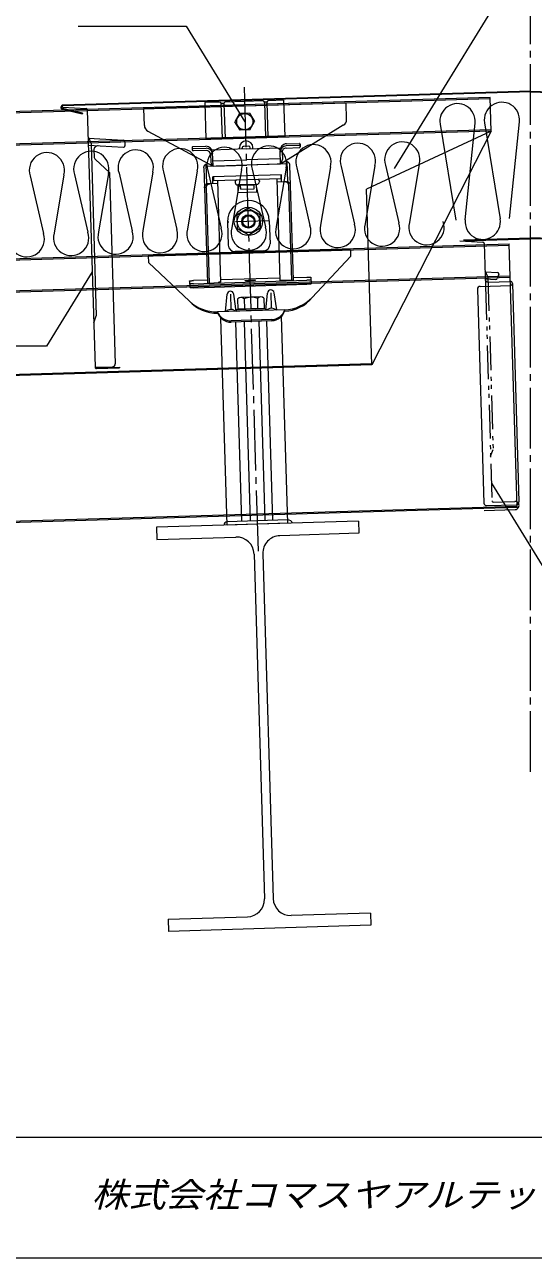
# Model space of a CAD drawing. Units: millimetres at full size, sheet at 1:5; details may follow other scales. Extents: x -3142 to 7368, y -2477 to 957.
# Drawn here: x 1768 to 2145, y -2477 to -1562 of the extents above; entities that cross this region are included whole.
import ezdxf
from ezdxf.enums import TextEntityAlignment as Align

# ---------------------------------------------------------------- set-up
doc = ezdxf.new("R2010")
doc.units = ezdxf.units.MM
doc.header["$LTSCALE"] = 5
for name, pattern in [('CHAIN1', [8, 5, -1, 1, -1]), ('CHAIN2', [12, 9, -1, 1, -1]), ('DOUBLE_CHAIN1', [8.8, 5, -1, 0.6, -0.6, 0.6, -1])]:
    doc.linetypes.add(name, pattern=pattern)
doc.layers.add('0-0_0', color=7, linetype='Continuous', lineweight=18)
doc.styles.add('HG丸ｺﾞｼｯｸM-PRO', font='')
doc.styles.get('HG丸ｺﾞｼｯｸM-PRO').set_extended_font_data('HG丸ｺﾞｼｯｸM-PRO')

msp = doc.modelspace()

# ---------------------------------------------------------------- linework, layer by layer
at = {"layer": '0-0_0', "color": 4, "linetype": 'CHAIN2'}
for p, q in [((2143.139, -2116.393), (2143.139, -1386.832)), ((1941.241, -1952.713), (1930.9, -1608.369))]:
    msp.add_line(p, q, dxfattribs=at)
at = {"layer": '0-0_0'}
for p, q in [((2113.139, -1616.001), (1374.331, -1638.186)), ((2113.169, -1617), (1374.361, -1639.186)), ((1912.732, -1619.518), (1901.487, -1619.855)), ((1901.487, -1619.855), (1902.298, -1646.843)), ((1915.761, -1620.427), (1913.762, -1620.487)), ((1915.761, -1620.427), (1916.541, -1646.415)), ((1944.718, -1618.557), (1916.731, -1619.398)), ((1931.317, -1622.261), (2006.284, -1620.01)), ((1947.747, -1619.467), (1945.748, -1619.527)), ((1945.748, -1619.527), (1946.528, -1645.515)), ((1948.527, -1645.455), (1947.747, -1619.467)), ((1959.961, -1618.1), (1948.716, -1618.437)), ((1959.961, -1618.1), (1960.772, -1645.087)), ((2006.651, -1632.25), (2006.284, -1620.01)), ((2113.889, -1640.99), (2113.139, -1616.001)), ((1931.317, -1622.261), (1856.351, -1624.512)), ((1856.719, -1636.753), (1856.351, -1624.512)), ((1914.542, -1646.476), (1913.762, -1620.487)), ((1934.585, -1627.615), (1938.421, -1633.753)), ((1927.764, -1640.326), (1923.928, -1634.188)), ((1934.96, -1640.11), (1938.421, -1633.753)), ((2004.282, -1636.653), (1957.627, -1665.491)), ((2113.859, -1639.99), (1375.052, -1662.175)), ((2113.889, -1640.99), (1375.082, -1663.175)), ((1859.348, -1641.006), (1907.649, -1666.992)), ((1960.772, -1645.087), (1902.298, -1646.843)), ((1934.96, -1640.11), (1927.764, -1640.326)), ((2113.889, -1640.99), (2021.398, -1683.968)), ((1892.223, -1653.01), (1892.28, -1654.925)), ((1892.708, -1652.495), (1902.356, -1652.206)), ((1892.953, -1654.006), (1902.649, -1653.715)), ((1902.697, -1655.312), (1893.001, -1655.603)), ((1932.278, -1654.247), (1906.894, -1655.009)), ((1907.649, -1666.992), (1907.347, -1656.917)), ((1927.28, -1654.397), (1927.25, -1653.397)), ((1929.279, -1654.337), (1929.255, -1653.537)), ((1934.017, -1652.194), (1930.419, -1652.302)), ((1932.278, -1654.247), (1957.662, -1653.484)), ((1935.277, -1654.157), (1935.253, -1653.357)), ((1937.276, -1654.097), (1937.246, -1653.097)), ((1957.627, -1665.491), (1957.324, -1655.417)), ((1958.961, -1656.624), (1959.127, -1662.144)), ((1971.518, -1651.647), (1961.822, -1651.938)), ((1961.87, -1653.535), (1971.566, -1653.244)), ((1962.036, -1650.413), (1971.672, -1650.124)), ((1972.187, -1650.609), (1972.244, -1652.524)), ((1962.625, -1665.341), (1902.652, -1667.142)), ((1905.785, -1658.221), (1905.951, -1663.741)), ((1906.875, -1665.814), (1907.613, -1665.792)), ((1907.529, -1662.993), (1932.518, -1662.243)), ((1957.507, -1661.493), (1932.518, -1662.243)), ((1957.493, -1665.495), (1932.638, -1666.241)), ((1958.329, -1664.269), (1957.591, -1664.291)), ((1907.783, -1666.988), (1932.638, -1666.241)), ((1377.6, -1747.039), (2127.262, -1724.527)), ((1377.63, -1748.038), (2127.292, -1725.527)), ((2009.558, -1729.062), (1859.626, -1733.564)), ((2009.558, -1729.062), (2009.709, -1734.06)), ((2090.683, -1722.424), (2107.8, -1723.334)), ((2108.747, -1724.303), (2109.7, -1756.056)), ((2133.139, -1920.239), (2127.262, -1724.527)), ((1859.626, -1733.564), (1859.776, -1738.562)), ((1859.776, -1738.562), (1890.163, -1767.178)), ((2009.709, -1734.06), (1981.093, -1764.447)), ((2127.982, -1748.516), (1378.32, -1771.028)), ((2128.012, -1749.516), (1378.35, -1772.027)), ((1916.891, -1774.864), (1918.024, -1762.03)), ((1920.503, -1761.864), (1920.847, -1773.335)), ((1924.888, -1774.624), (1922.987, -1761.881)), ((1925.802, -1765.593), (1926.027, -1773.089)), ((1942.941, -1764.077), (1928.225, -1764.519)), ((1930.707, -1765.445), (1930.933, -1772.942)), ((1940.518, -1765.151), (1940.743, -1772.647)), ((1946.878, -1773.964), (1948.011, -1761.129)), ((1950.489, -1760.964), (1950.834, -1772.434)), ((1960.872, -1773.543), (1910.894, -1775.044)), ((1918.628, -1773.93), (1916.891, -1774.864)), ((1923.098, -1773.795), (1924.888, -1774.624)), ((1946.848, -1772.964), (1924.858, -1773.625)), ((1924.858, -1773.625), (1924.888, -1774.624)), ((1946.878, -1773.964), (1924.888, -1774.624)), ((1945.648, -1772.5), (1926.027, -1773.089)), ((1946.848, -1772.964), (1946.878, -1773.964)), ((1948.615, -1773.029), (1946.878, -1773.964)), ((1918.15, -1933.398), (1913.535, -1779.704)), ((1951.086, -1780.84), (1921.1, -1781.741)), ((1951.116, -1781.84), (1921.13, -1782.741)), ((1929.07, -1930.569), (1924.628, -1782.635)), ((1930.625, -1782.455), (1935.068, -1930.389)), ((1941.62, -1782.125), (1946.063, -1930.059)), ((1952.06, -1929.878), (1947.618, -1781.945)), ((1963.13, -1932.047), (1958.515, -1778.353)), ((2025.295, -1813.727), (1380.184, -1833.098)), ((2025.319, -1814.526), (1380.208, -1833.898)), ((2133.115, -1919.439), (1383.453, -1941.951)), ((2133.139, -1920.239), (1383.477, -1942.75)), ((2015.606, -1930.471), (1865.674, -1934.974)), ((1963.055, -1929.548), (1918.075, -1930.899)), ((2015.606, -1930.471), (2015.877, -1939.467)), ((1865.674, -1934.974), (1865.944, -1943.97)), ((2015.877, -1939.467), (1957.153, -1941.231)), ((1865.944, -1943.97), (1924.668, -1942.206)), ((1938.052, -1954.81), (1945.736, -2210.695)), ((1944.549, -1954.615), (1952.233, -2210.5)), ((1874.408, -2225.843), (1933.132, -2224.079)), ((2024.341, -2221.34), (1965.617, -2223.104)), ((1874.408, -2225.843), (1874.679, -2234.838)), ((1163.139, -2387.489), (3123.139, -2387.489))]:
    msp.add_line(p, q, dxfattribs=at)
at = {"layer": '0-0_0', "color": 5}
for p, q in [((2143.139, -1611.298), (1796.295, -1621.714)), ((2143.139, -1611.899), (1796.313, -1622.313)), ((2143.139, -1611.298), (2489.983, -1621.714)), ((2143.139, -1611.899), (2489.965, -1622.313)), ((1810.575, -1628.316), (1795.976, -1624.87)), ((1810.713, -1627.732), (1796.114, -1624.286)), ((1796.343, -1623.313), (1813.462, -1624.223)), ((1810.713, -1627.732), (1810.575, -1628.316)), ((1814.408, -1625.191), (1820.143, -1816.185)), ((1815.011, -1645.262), (1817.16, -1650.2)), ((1815.041, -1646.262), (1841.185, -1647.76)), ((1815.198, -1651.512), (1841.168, -1653.001)), ((1817.16, -1650.2), (1821.002, -1778.142)), ((1819.305, -1655.014), (1819.452, -1659.893)), ((1842.127, -1648.729), (1842.224, -1651.972)), ((1830.814, -1671.8), (1820.394, -1661.987)), ((1830.814, -1671.8), (1835.076, -1813.736)), ((1924.002, -1678.506), (1924.017, -1679.006)), ((1940.07, -1680.525), (1926.077, -1680.945)), ((1941.994, -1677.966), (1942.009, -1678.466)), ((2090.683, -1722.424), (2107.8, -1723.334)), ((2108.747, -1724.303), (2109.7, -1756.056)), ((2109.35, -1744.374), (2111.499, -1749.312)), ((2109.38, -1745.373), (2118.737, -1745.91)), ((2119.614, -1747.263), (2118.41, -1750.432)), ((2105.702, -1756.176), (2128.192, -1755.5)), ((2109.537, -1750.624), (2117.418, -1751.075)), ((2111.61, -1752.997), (2128.102, -1752.502)), ((2129.646, -1753.956), (2134.518, -1916.196)), ((2103.763, -1758.235), (2108.53, -1916.976)), ((1819.153, -1783.2), (1821.002, -1778.142)), ((1820.143, -1816.185), (1833.137, -1815.795)), ((1821.173, -1817.155), (1838.165, -1816.645)), ((2113.492, -1882.312), (2115.341, -1877.254)), ((2108.695, -1922.474), (2131.685, -1921.783)), ((2110.589, -1918.915), (2132.579, -1918.255))]:
    msp.add_line(p, q, dxfattribs=at)
at = {"layer": '0-0_0', "color": 9}
for p, q in [((2076.029, -1635.792), (2087.654, -1707.097)), ((2094.652, -1706.887), (2101.977, -1635.013)), ((2108.975, -1634.803), (2120.6, -1706.108)), ((2127.598, -1705.898), (2134.923, -1634.024)), ((1903.047, -1680.313), (1902.592, -1665.14)), ((1963.02, -1678.512), (1962.565, -1663.339)), ((2060.621, -1665.58), (2053.358, -1708.916)), ((1772.022, -1674.246), (1781.872, -1717.068)), ((1797.051, -1673.494), (1789.788, -1716.83)), ((1804.968, -1673.257), (1814.818, -1716.079)), ((1829.998, -1672.505), (1822.735, -1715.841)), ((1837.914, -1672.267), (1847.764, -1715.089)), ((1862.944, -1671.516), (1855.681, -1714.852)), ((1870.86, -1671.278), (1880.71, -1714.1)), ((1895.89, -1670.526), (1888.627, -1713.862)), ((1903.806, -1670.289), (1913.657, -1713.111)), ((1958.367, -1673.472), (1907.39, -1675.003)), ((1907.54, -1680.001), (1907.39, -1675.003)), ((1928.836, -1669.537), (1921.573, -1712.873)), ((1936.752, -1669.299), (1946.603, -1712.121)), ((1961.782, -1668.548), (1954.519, -1711.884)), ((1958.517, -1678.47), (1958.367, -1673.472)), ((1969.699, -1668.31), (1979.549, -1711.132)), ((1994.728, -1667.558), (1987.465, -1710.894)), ((2002.645, -1667.321), (2012.495, -1710.143)), ((2027.674, -1666.569), (2020.411, -1709.905)), ((2035.591, -1666.331), (2045.441, -1709.154)), ((1903.963, -1680.108), (1903.042, -1680.136)), ((1926.342, -1686.439), (1926.176, -1680.942)), ((1940.135, -1686.025), (1939.97, -1680.528)), ((1962.094, -1678.363), (1963.015, -1678.335)), ((1926.342, -1686.439), (1940.135, -1686.025)), ((2093.464, -1721.74), (2143.139, -1720.249)), ((2093.482, -1722.34), (2143.139, -1720.849)), ((2192.814, -1721.74), (2143.139, -1720.249)), ((2192.796, -1722.34), (2143.139, -1720.849)), ((1945.423, -1765.003), (1945.648, -1772.5)), ((1963.13, -1932.047), (1918.15, -1933.398))]:
    msp.add_line(p, q, dxfattribs=at)
at = {"layer": '0-0_0', "color": 3}
for p, q in [((1900.885, -1668.195), (1901.335, -1683.188)), ((1964.451, -1666.286), (1964.901, -1681.28)), ((1928.085, -1681.185), (1938.08, -1680.885)), ((1928.175, -1684.183), (1928.085, -1681.185)), ((1928.175, -1684.183), (1938.17, -1683.883)), ((1938.17, -1683.883), (1938.08, -1680.885))]:
    msp.add_line(p, q, dxfattribs=at)
at = {"layer": '0-0_0', "color": 4}
for p, q in [((1907.89, -1674.988), (1907.98, -1677.987)), ((1957.867, -1673.487), (1957.957, -1676.486)), ((1901.335, -1683.188), (1903.447, -1753.522)), ((1902.603, -1683.15), (1904.721, -1753.698)), ((1911.038, -1679.896), (1903.963, -1680.108)), ((1957.957, -1676.486), (1907.98, -1677.987)), ((1910.978, -1677.897), (1913.233, -1752.979)), ((1954.958, -1676.576), (1957.213, -1751.658)), ((1955.018, -1678.575), (1962.094, -1678.363)), ((1963.634, -1681.318), (1965.753, -1751.865)), ((1964.901, -1681.28), (1967.013, -1751.613)), ((1918.4, -1708.488), (1918.913, -1725.592)), ((1949.386, -1707.557), (1949.899, -1724.662)), ((1945.052, -1729.809), (1924.061, -1730.44)), ((1818.015, -1745.305), (1784.057, -1800.635)), ((1890.2, -1752.23), (1890.345, -1757.054)), ((1903.39, -1751.598), (1893.192, -1751.905)), ((1893.261, -1754.21), (1977.223, -1751.689)), ((1893.351, -1757.2), (1977.313, -1754.678)), ((1903.447, -1753.522), (1904.721, -1753.698)), ((1904.721, -1753.698), (1911.508, -1753.244)), ((1913.176, -1751.09), (1957.156, -1749.77)), ((1965.753, -1751.865), (1958.951, -1751.82)), ((1967.013, -1751.613), (1965.753, -1751.865)), ((1966.956, -1749.69), (1977.154, -1749.383)), ((1980.159, -1749.529), (1980.304, -1754.353)), ((1784.057, -1800.635), (1674.057, -1800.635)), ((2114.087, -1902.128), (2157.619, -1973.058))]:
    msp.add_line(p, q, dxfattribs=at)
at = {"layer": '0-0_0', "color": 6}
for p, q in [((1933.598, -1698.212), (1925.249, -1703.372)), ((1925.249, -1703.372), (1925.544, -1713.183))]:
    msp.add_line(p, q, dxfattribs=at)
at = {"layer": '0-0_0', "linetype": 'CHAIN1'}
msp.add_line((1949.386, -1707.557), (1918.4, -1708.488), dxfattribs=at)
at = {"layer": '0-0_0', "color": 5, "linetype": 'DOUBLE_CHAIN1'}
for p, q in [((2109.7, -1756.056), (2114.482, -1915.297)), ((2111.499, -1749.312), (2115.341, -1877.254)), ((2115.512, -1916.266), (2131.505, -1915.786))]:
    msp.add_line(p, q, dxfattribs=at)
at = {"layer": '0-0_0'}
msp.add_lwpolyline([(1163.139, -1082.489), (3123.139, -1082.489), (3123.139, -2477.489), (1163.139, -2477.489)], close=True, dxfattribs=at)
at = {"layer": '0-0_0', "color": 4}
for points in [[(2042.189, -1668.696), (2146.804, -1498.239), (2326.804, -1498.239)], [(1807.643, -1563.041), (1887.643, -1563.041), (1931.175, -1633.971)], [(1901.335, -1683.188), (1901.34, -1682.894), (1901.37, -1682.602), (1901.426, -1682.315), (1901.508, -1682.035), (1901.614, -1681.765), (1901.743, -1681.509), (1901.895, -1681.268), (1902.068, -1681.044), (1902.259, -1680.841), (1902.468, -1680.659), (1902.693, -1680.501), (1902.93, -1680.368), (1903.178, -1680.261), (1903.435, -1680.182), (1903.697, -1680.131), (1903.963, -1680.108)], [(1902.603, -1683.15), (1902.607, -1682.856), (1902.637, -1682.564), (1902.694, -1682.276), (1902.775, -1681.997), (1902.881, -1681.727), (1903.011, -1681.471), (1903.162, -1681.23), (1903.335, -1681.006), (1903.527, -1680.803), (1903.736, -1680.621), (1903.96, -1680.463), (1904.197, -1680.33), (1904.445, -1680.223), (1904.702, -1680.144), (1904.964, -1680.093), (1905.23, -1680.07)], [(1960.826, -1678.401), (1961.093, -1678.407), (1961.358, -1678.442), (1961.619, -1678.506), (1961.873, -1678.598), (1962.118, -1678.716), (1962.351, -1678.861), (1962.571, -1679.03), (1962.774, -1679.221), (1962.96, -1679.434), (1963.126, -1679.666), (1963.271, -1679.914), (1963.393, -1680.176), (1963.491, -1680.451), (1963.564, -1680.734), (1963.612, -1681.024), (1963.634, -1681.318)], [(1962.094, -1678.363), (1962.36, -1678.369), (1962.626, -1678.404), (1962.886, -1678.468), (1963.14, -1678.56), (1963.385, -1678.678), (1963.619, -1678.823), (1963.838, -1678.992), (1964.042, -1679.183), (1964.227, -1679.396), (1964.393, -1679.628), (1964.538, -1679.876), (1964.66, -1680.138), (1964.758, -1680.413), (1964.832, -1680.696), (1964.88, -1680.986), (1964.901, -1681.28)], [(1890.2, -1752.23), (1890.214, -1752.206), (1890.256, -1752.182), (1890.327, -1752.158), (1890.426, -1752.133), (1890.551, -1752.108), (1890.701, -1752.084), (1890.876, -1752.06), (1891.073, -1752.037), (1891.291, -1752.015), (1891.527, -1751.994), (1891.779, -1751.975), (1892.045, -1751.957), (1892.321, -1751.941), (1892.607, -1751.927), (1892.898, -1751.915), (1893.192, -1751.905)], [(1893.261, -1754.21), (1892.967, -1754.218), (1892.676, -1754.223), (1892.39, -1754.226), (1892.113, -1754.227), (1891.846, -1754.225), (1891.594, -1754.221), (1891.357, -1754.214), (1891.138, -1754.205), (1890.94, -1754.194), (1890.764, -1754.181), (1890.613, -1754.165), (1890.486, -1754.148), (1890.386, -1754.129), (1890.314, -1754.109), (1890.27, -1754.088), (1890.255, -1754.065)], [(1893.351, -1757.2), (1893.057, -1757.207), (1892.765, -1757.213), (1892.48, -1757.216), (1892.202, -1757.216), (1891.936, -1757.214), (1891.683, -1757.21), (1891.447, -1757.203), (1891.228, -1757.194), (1891.03, -1757.183), (1890.854, -1757.17), (1890.702, -1757.155), (1890.576, -1757.138), (1890.476, -1757.119), (1890.404, -1757.099), (1890.36, -1757.077), (1890.345, -1757.054)], [(1913.233, -1752.979), (1913.226, -1752.995), (1913.204, -1753.013), (1913.167, -1753.03), (1913.115, -1753.048), (1913.049, -1753.066), (1912.969, -1753.084), (1912.874, -1753.102), (1912.767, -1753.119), (1912.647, -1753.137), (1912.515, -1753.154), (1912.371, -1753.17), (1912.217, -1753.187), (1912.052, -1753.202), (1911.879, -1753.217), (1911.697, -1753.231), (1911.508, -1753.244)], [(1958.951, -1751.82), (1958.761, -1751.818), (1958.579, -1751.815), (1958.405, -1751.81), (1958.24, -1751.805), (1958.085, -1751.798), (1957.94, -1751.79), (1957.807, -1751.781), (1957.686, -1751.771), (1957.578, -1751.759), (1957.483, -1751.747), (1957.402, -1751.734), (1957.335, -1751.72), (1957.282, -1751.706), (1957.244, -1751.69), (1957.221, -1751.674), (1957.213, -1751.658)], [(1977.154, -1749.383), (1977.448, -1749.376), (1977.739, -1749.37), (1978.025, -1749.367), (1978.302, -1749.367), (1978.568, -1749.369), (1978.821, -1749.373), (1979.058, -1749.38), (1979.276, -1749.389), (1979.474, -1749.4), (1979.65, -1749.413), (1979.802, -1749.428), (1979.929, -1749.445), (1980.028, -1749.464), (1980.1, -1749.484), (1980.144, -1749.506), (1980.159, -1749.529)], [(1980.215, -1751.364), (1980.201, -1751.387), (1980.158, -1751.411), (1980.087, -1751.436), (1979.989, -1751.461), (1979.864, -1751.485), (1979.713, -1751.51), (1979.538, -1751.533), (1979.341, -1751.556), (1979.124, -1751.578), (1978.888, -1751.599), (1978.636, -1751.619), (1978.37, -1751.637), (1978.093, -1751.653), (1977.808, -1751.667), (1977.517, -1751.679), (1977.223, -1751.689)], [(1980.304, -1754.353), (1980.291, -1754.377), (1980.248, -1754.401), (1980.177, -1754.425), (1980.079, -1754.45), (1979.954, -1754.475), (1979.803, -1754.499), (1979.628, -1754.523), (1979.431, -1754.546), (1979.213, -1754.568), (1978.978, -1754.589), (1978.725, -1754.608), (1978.46, -1754.626), (1978.183, -1754.642), (1977.898, -1754.656), (1977.607, -1754.668), (1977.313, -1754.678)]]:
    msp.add_lwpolyline(points, dxfattribs=at)
at = {"layer": '0-0_0'}
for points in [[(1934.585, -1627.615), (1927.389, -1627.832), (1923.928, -1634.188)], [(2113.889, -1640.99), (2025.319, -1814.526), (2021.398, -1683.968)], [(1953.085, -1772.895), (1954.874, -1773.724), (1952.974, -1760.98)], [(2024.341, -2221.34), (2024.611, -2230.336), (1874.679, -2234.838)]]:
    msp.add_lwpolyline(points, dxfattribs=at)
at = {"layer": '0-0_0', "color": 3}
for points in [[(1900.885, -1668.195), (1900.886, -1667.966), (1900.903, -1667.737), (1900.936, -1667.51), (1900.985, -1667.287), (1901.048, -1667.069), (1901.127, -1666.857), (1901.22, -1666.653), (1901.327, -1666.456), (1901.448, -1666.27), (1901.581, -1666.094), (1901.726, -1665.931), (1901.882, -1665.78), (1902.048, -1665.642), (1902.223, -1665.52), (1902.407, -1665.412), (1902.597, -1665.32)], [(1962.57, -1663.519), (1962.765, -1663.599), (1962.955, -1663.696), (1963.137, -1663.808), (1963.311, -1663.935), (1963.476, -1664.076), (1963.63, -1664.231), (1963.774, -1664.399), (1963.905, -1664.577), (1964.024, -1664.767), (1964.129, -1664.965), (1964.221, -1665.172), (1964.298, -1665.386), (1964.359, -1665.606), (1964.406, -1665.83), (1964.436, -1666.057), (1964.451, -1666.286)]]:
    msp.add_lwpolyline(points, dxfattribs=at)
at = {"layer": '0-0_0', "color": 6}
for points in [[(1933.598, -1698.212), (1942.242, -1702.862), (1942.536, -1712.673)], [(1925.544, -1713.183), (1934.187, -1717.833), (1942.536, -1712.673)]]:
    msp.add_lwpolyline(points, dxfattribs=at)
at = {"layer": '0-0_0', "color": 4}
msp.add_lwpolyline([(1931.213, -1752.05), (1931.514, -1751.921), (1932.378, -1751.793), (1933.673, -1751.686), (1935.202, -1751.616), (1936.733, -1751.594), (1938.032, -1751.623), (1938.902, -1751.699), (1939.209, -1751.81), (1938.909, -1751.939), (1938.045, -1752.067), (1936.75, -1752.174), (1935.221, -1752.244), (1933.69, -1752.266), (1932.391, -1752.237), (1931.521, -1752.161)], close=True, dxfattribs=at)
at = {"layer": '0-0_0', "color": 5}
msp.add_lwpolyline([(1820.292, -1816.681), (1838.15, -1816.145), (1838.165, -1816.645)], dxfattribs=at)
at = {"layer": '0-0_0'}
msp.add_circle((1931.175, -1633.971), 6, dxfattribs=at)
at = {"layer": '0-0_0', "color": 6}
for radius in [10.5, 10.5, 8.25, 8.25, 5, 5, 4.25, 4.25]:
    msp.add_circle((1933.893, -1708.022), radius, dxfattribs=at)
at = {"layer": '0-0_0'}
for centre, radius, start, end in [((1912.762, -1620.517), 1, 1.71999, 91.71999), ((1916.761, -1620.397), 1, 91.71999, 181.71999), ((1944.748, -1619.557), 1, 1.71999, 91.71999), ((1948.746, -1619.437), 1, 91.71999, 181.71999), ((1861.717, -1636.602), 5, 181.71999, 241.71999), ((2001.653, -1632.4), 5, 301.71999, 1.71999), ((1892.723, -1652.995), 0.5, 91.71999, 181.71999), ((1892.932, -1653.307), 0.7, 181.71999, 271.71999), ((1892.98, -1654.904), 0.7, 181.71999, 271.71999), ((1902.49, -1657.063), 4.859, 1.71999, 91.71999), ((1902.787, -1658.311), 4.598, 1.71999, 91.71999), ((1902.787, -1658.311), 3, 1.71999, 91.71999), ((1932.248, -1653.247), 5, 1.71999, 181.71999), ((1930.455, -1653.501), 1.2, 91.71999, 181.71999), ((1934.053, -1653.393), 1.2, 1.71999, 91.71999), ((1962.182, -1655.271), 4.859, 91.71999, 181.71999), ((1961.96, -1656.534), 4.598, 91.71999, 181.71999), ((1961.96, -1656.534), 3, 91.71999, 181.71999), ((1971.497, -1650.948), 0.7, 271.71999, 1.71999), ((1971.545, -1652.545), 0.7, 271.71999, 1.71999), ((1971.687, -1650.624), 0.5, 1.71999, 91.71999), ((1906.725, -1660.817), 5, 241.71999, 271.71999), ((1908.05, -1663.678), 2.1, 181.71999, 257.94585), ((1957.028, -1662.207), 2.1, 285.49414, 1.71999), ((1958.179, -1659.272), 5, 271.71999, 301.71999), ((1920.514, -1762.25), 2.5, 8.48358, 174.95641), ((1928.33, -1768.028), 3.51, 47.37413, 136.06584), ((1935.959, -1776.834), 12.542, 68.68497, 114.75502), ((1943.046, -1767.586), 3.51, 47.37413, 136.06584), ((1950.501, -1761.349), 2.5, 8.48358, 174.95641), ((1960.002, -1744.586), 28.971, 271.72, 316.71999), ((1960.095, -1747.692), 26.864, 271.71999, 321.41101), ((1910.118, -1749.192), 26.864, 222.02898, 272.3138), ((1910.025, -1746.087), 28.971, 226.71999, 271.71999), ((1920.822, -1772.495), 10.25, 194.40038, 271.71999), ((1920.78, -1771.103), 10.643, 201.73595, 271.71999), ((1920.997, -1778.333), 5, 65.15494, 118.28503), ((1950.984, -1777.432), 5, 65.15495, 118.28503), ((1950.767, -1770.202), 10.643, 271.72, 341.70403), ((1950.808, -1771.595), 10.25, 271.71999, 349.03961), ((1918.15, -1933.398), 2.5, 91.71999, 180), ((1963.13, -1933.398), 3.85, 22.25067, 91.11658), ((1925.058, -1955.2), 13, 1.71999, 91.71999), ((1957.543, -1954.225), 13, 91.71999, 181.71999), ((1932.742, -2211.085), 13, 271.71999, 1.71999), ((1965.227, -2210.109), 13, 181.71999, 271.71999)]:
    msp.add_arc(centre, radius, start, end, dxfattribs=at)
at = {"layer": '0-0_0', "color": 9}
for centre, start, end in [((2121.898, -1632.696), 354.18063, 189.25935), ((2088.952, -1633.685), 354.18063, 189.25935), ((1784.422, -1670.042), 344.71295, 198.72704), ((1817.368, -1669.053), 344.71295, 198.72704), ((1850.314, -1668.064), 344.71295, 198.72704), ((1883.26, -1667.074), 344.71295, 198.72704), ((1916.206, -1666.085), 344.71295, 198.72704), ((1949.152, -1665.096), 344.71295, 198.72704), ((1982.099, -1664.106), 344.71295, 198.72704), ((2015.045, -1663.117), 344.71295, 198.72704), ((2047.991, -1662.128), 344.71295, 198.72704), ((1967.149, -1715.336), 164.71295, 18.72704), ((2000.095, -1714.346), 164.71295, 18.72704), ((2033.041, -1713.357), 164.71295, 18.72704), ((2065.987, -1712.368), 164.71295, 18.72704), ((2107.678, -1708.215), 174.18063, 9.25935), ((1769.472, -1721.272), 164.71295, 18.72704), ((1802.418, -1720.282), 164.71295, 18.72704), ((1835.364, -1719.293), 164.71295, 18.72704), ((1868.311, -1718.304), 164.71295, 18.72704), ((1901.257, -1717.314), 164.71295, 18.72704), ((1934.203, -1716.325), 164.71295, 18.72704)]:
    msp.add_arc(centre, 13.093, start, end, dxfattribs=at)
at = {"layer": '0-0_0', "color": 5}
for centre, radius, start, end in [((1796.343, -1623.313), 1.6, 91.71999, 256.71999), ((1796.343, -1623.313), 1, 91.71999, 256.71999), ((1813.409, -1625.222), 1, 1.71941, 86.95567), ((1841.127, -1648.758), 1, 1.71843, 86.71849), ((1822.304, -1654.924), 3, 86.71893, 181.71902), ((1841.225, -1652.002), 1, 266.72418, 1.72427), ((1822.451, -1659.803), 3, 181.72205, 226.72197), ((1925.002, -1678.476), 1, 91.71999, 181.71999), ((1926.017, -1678.946), 2, 181.71999, 271.71999), ((1940.01, -1678.526), 2, 271.71999, 1.71999), ((1940.995, -1677.996), 1, 1.71999, 91.71999), ((2107.747, -1724.333), 1, 1.71989, 86.95616), ((2118.68, -1746.908), 1, 339.18997, 86.72327), ((2105.762, -1758.175), 2, 91.71996, 181.71999), ((2111.549, -1750.998), 2, 181.71996, 271.72003), ((2117.475, -1750.077), 1, 266.72133, 339.18813), ((2128.147, -1754.001), 1.5, 1.71996, 91.72003), ((2128.147, -1754.001), 1.5, 271.71991, 1.71999), ((1821.143, -1816.155), 1, 181.71996, 271.72003), ((1833.077, -1813.796), 2, 271.71991, 1.71999), ((2110.529, -1916.916), 2, 181.71996, 271.72003), ((2115.482, -1915.267), 1, 181.71996, 271.72003), ((2131.595, -1918.785), 3, 29.22797, 91.71873), ((2131.595, -1918.785), 3, 271.71959, 29.22894), ((2132.519, -1916.256), 2, 271.71991, 1.71999)]:
    msp.add_arc(centre, radius, start, end, dxfattribs=at)
at = {"layer": '0-0_0', "color": 4}
for centre, radius, start, end in [((1933.893, -1708.022), 15.5, 1.71999, 181.71999), ((1923.911, -1725.442), 5, 181.71999, 271.71999), ((1944.902, -1724.812), 5, 271.71999, 1.71999)]:
    msp.add_arc(centre, radius, start, end, dxfattribs=at)

# ---------------------------------------------------------------- texts
at = {"layer": '0-0_0', "color": 3, "style": 'HG丸ｺﾞｼｯｸM-PRO', "oblique": 15, "width": 1.1}
msp.add_text('株式会社コマスヤアルテック', height=18.33, dxfattribs=at).set_placement((1817.483, -2444.989), align=Align.BOTTOM_LEFT)

doc.saveas('drawing.dxf')
